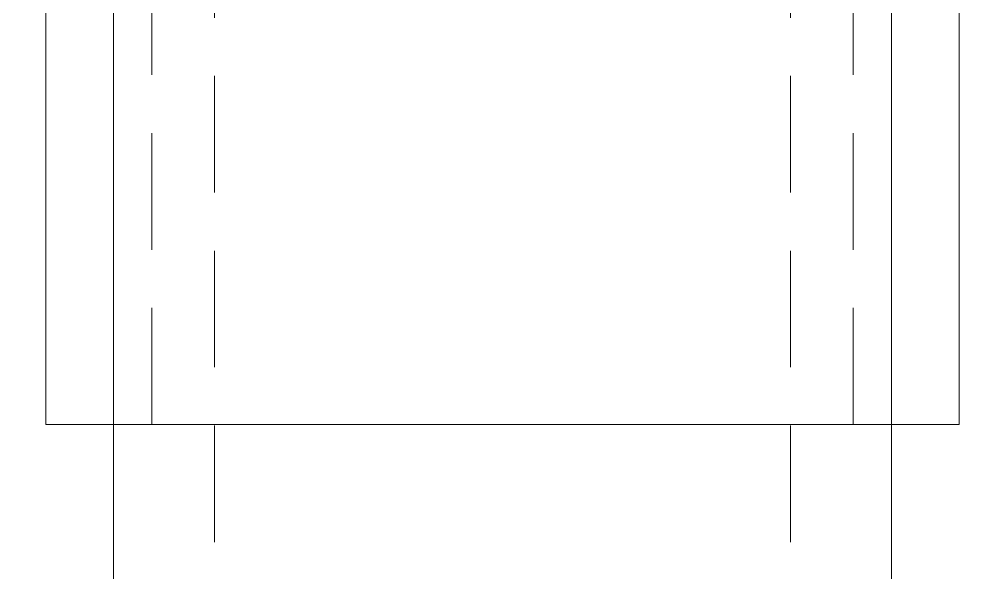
# Model space of a CAD drawing. Header units: millimetres. Extents: x -46397 to 283259, y -8690 to 23983.
# Drawn here: x 128282.28 to 128323.35, y 7233.48 to 7257.24 of the extents above; entities that cross this region are included whole.
import ezdxf

# ---------------------------------------------------------------- set-up
doc = ezdxf.new("R2010")
doc.units = ezdxf.units.MM
doc.linetypes.add('HIDDENX2', pattern=[0.75, 0.5, -0.25])
doc.layers.add('DUONGCHINH', color=7, linetype='Continuous', lineweight=25)

# ---------------------------------------------------------------- blocks, each defined once
blk = doc.blocks.new('A$C3d023de0')
at = {"color": 3, "linetype": 'HIDDENX2', "lineweight": 0, "ltscale": 100}
blk.add_lwpolyline([(-600, 1954.614), (-600, 2004.629, -0.284518), (-488.321, 2187.926, -0.238987), (488.321, 2187.926, -0.284518), (600, 2004.629), (600, 1954.614)], format="xyb", dxfattribs=at)
at = {"layer": 'DUONGCHINH', "color": 2, "ltscale": 10}
blk.add_lwpolyline([(-606, 1954.614), (-606, 2004.607, -0.28449), (-491.034, 2193.278, -0.238987), (491.034, 2193.278, -0.28449), (606, 2004.607), (606, 1954.614)], format="xyb", close=True, dxfattribs=at)
blk = doc.blocks.new('q kjekjas ad')
at = {"color": 1, "linetype": 'HIDDENX2', "lineweight": 0, "ltscale": 10, "extrusion": (0, 1, 0)}
for p, q in [((-4457.439, 1867.191), (-4457.439, 2044.747)), ((-4432.726, 1867.191), (-4432.726, 2044.747)), ((-4460.136, 1992.238), (-4460.136, 2039.28)), ((-4430.029, 1992.238), (-4430.029, 2039.28))]:
    blk.add_line(p, q, dxfattribs=at)
at = {"color": 2, "linetype": 'Continuous', "lineweight": 0, "ltscale": 10, "extrusion": (0, 1, 0)}
for p, q in [((-4464.683, 1992.238), (-4464.683, 2039.28)), ((-4461.782, 1867.191), (-4461.782, 2039.28)), ((-4428.382, 1867.191), (-4428.382, 2039.28)), ((-4425.481, 1992.238), (-4425.481, 2039.28)), ((-4425.481, 1992.238), (-4464.683, 1992.238))]:
    blk.add_line(p, q, dxfattribs=at)

msp = doc.modelspace()

# ---------------------------------------------------------------- block references
for name, p in [('q kjekjas ad', (132748.113, 5247.608, -1.499)), ('A$C3d023de0', (127748.164, 5247.608, -1.499))]:
    msp.add_blockref(name, p)

doc.saveas('drawing.dxf')
